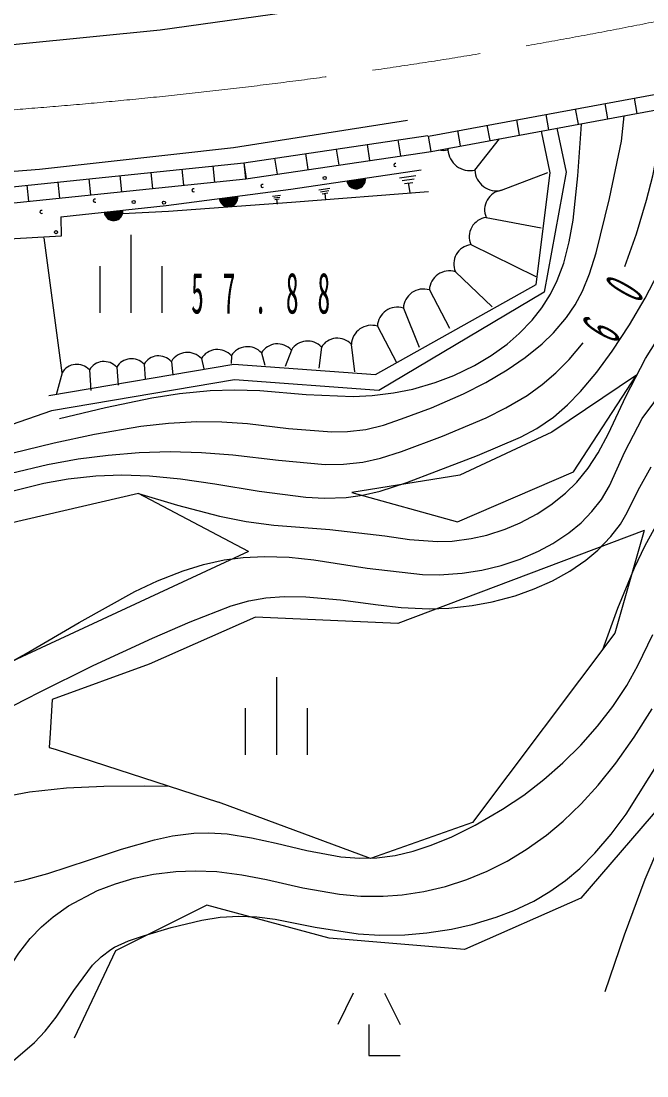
# Model space of a CAD drawing. Units: millimetres, scale not verified. Extents: x 40000 to 680000, y 20000 to 380000.
# Drawn here: x 477306 to 497399, y 258079 to 291979 of the extents above; entities that cross this region are included whole.
import ezdxf

# ---------------------------------------------------------------- set-up
doc = ezdxf.new("R2010")
doc.units = ezdxf.units.MM
doc.header["$LTSCALE"] = 1000
doc.linetypes.add('CHAIN', pattern=[18.5, 12, -1.5, 3.5, -1.5])
doc.layers.add('M-BGD', color=7, linetype='Continuous', lineweight=25)
doc.layers.add('M-BMK', color=2, linetype='CHAIN', lineweight=13)
doc.styles.add('ＭＳ ゴシック', font='')
doc.styles.get('ＭＳ ゴシック').set_extended_font_data('MS Gothic')

msp = doc.modelspace()

# ---------------------------------------------------------------- linework, layer by layer
at = {"layer": 'M-BGD'}
for p, q in [((490472, 287793), (499937, 289535)), ((496145, 288837), (496055, 289329)), ((497091, 289011), (497000, 289503)), ((494254, 288489), (494164, 288981)), ((495200, 288663), (495109, 289155)), ((492363, 288141), (492273, 288633)), ((493309, 288315), (493218, 288807)), ((489406, 288161), (489483, 287647)), ((490472, 287793), (490382, 288285)), ((491418, 287967), (491327, 288459)), ((491873, 287191), (492662, 288196)), ((487427, 287867), (487503, 287353)), ((488417, 288014), (488493, 287500)), ((491011, 287841), (491037, 287897)), ((485447, 287574), (485523, 287060)), ((486437, 287721), (486513, 287206)), ((482467, 287221), (482521, 286703)), ((483462, 287324), (483516, 286807)), ((484457, 287427), (484511, 286910)), ((484457, 287427), (484533, 286913)), ((478487, 286807), (478541, 286290)), ((479482, 286911), (479536, 286393)), ((480477, 287014), (480531, 286497)), ((481472, 287117), (481526, 286600)), ((489458, 286945), (489975, 287021)), ((489540, 286851), (489928, 286910)), ((489618, 286759), (489879, 286795)), ((492735, 286542), (494219, 287117)), ((477492, 286704), (477546, 286187)), ((486867, 286558), (487219, 286612)), ((486924, 286492), (487187, 286533)), ((486977, 286428), (487151, 286456)), ((489794, 286465), (489750, 286779)), ((485373, 286348), (485638, 286382)), ((485416, 286299), (485615, 286321)), ((485453, 286249), (485587, 286263)), ((485541, 286096), (485522, 286254)), ((487095, 286234), (487066, 286441)), ((492240, 285668), (494009, 285337)), ((480832, 285107), (480832, 282607)), ((478620, 280680), (478048, 285013)), ((491745, 284795), (493838, 283770)), ((479832, 284107), (479832, 282607)), ((481832, 282607), (481832, 284107)), ((491249, 283921), (492436, 282791)), ((490414, 283338), (491065, 282111)), ((489579, 282755), (490089, 281500)), ((488744, 282173), (489356, 281008)), ((485983, 281407), (485789, 280883)), ((486946, 281499), (486867, 280830)), ((487909, 281590), (488013, 280705)), ((482130, 281042), (482174, 280605)), ((483093, 281133), (483177, 280807)), ((484057, 281225), (484053, 280973)), ((485020, 281316), (485131, 280920)), ((479497, 280770), (479547, 280110)), ((480375, 280861), (480423, 280275)), ((481253, 280951), (481286, 280482)), ((478620, 280680), (478434, 279967)), ((484611, 274934), (477485, 271618)), ((495981, 271788), (496466, 273113)), ((485504, 270895), (485504, 268395)), ((484504, 269895), (484504, 268395)), ((486504, 268395), (486504, 269895)), ((478241, 269095), (478212, 268636)), ((478212, 268636), (478396, 268577)), ((478396, 268577), (483643, 266881)), ((480334, 262096), (479006, 259293)), ((487972, 260733), (487472, 259733)), ((488972, 260733), (489472, 259733))]:
    msp.add_line(p, q, dxfattribs=at)
for points in [[(489296, 292747), (481776, 291690), (474983, 291011), (468002, 290616), (461088, 290558), (453933, 290780), (446992, 291332), (440048, 292242), (432903, 293476), (425873, 294950), (419127, 296715), (413139, 298416), (406174, 300476), (403993, 301135)], [(490382, 288285), (499837, 290025), (505669, 291333), (508887, 292098), (518579, 295001), (530091, 298815)], [(489716, 288783), (484125, 287911), (477900, 287209), (471911, 286733), (465979, 286514), (460128, 286523), (454320, 286702), (448381, 287152), (442384, 287818), (436307, 288779), (429857, 289995), (422607, 291562), (417624, 292879), (411219, 294729), (408644, 295315), (406180, 295418), (403156, 295328)], [(420749, 291538), (422702, 291061), (426621, 290153), (430546, 289302), (436503, 288248), (440452, 287585), (444429, 287072), (448450, 286654), (452481, 286334), (458451, 286044), (464464, 286009), (468470, 286085), (472479, 286283), (476497, 286601), (484457, 287427), (490362, 288303)], [(420644, 291028), (422582, 290555), (426507, 289645), (430446, 288792), (436414, 287735), (440376, 287071), (444369, 286555), (448403, 286136), (452448, 285815), (458437, 285524), (464468, 285489), (468488, 285565), (472512, 285764), (476545, 286083), (484522, 286911), (490472, 287793)], [(477008, 278091), (478365, 278430), (479664, 278703), (481146, 278958), (482042, 279059), (482943, 279109), (483747, 279105), (484576, 279047), (485887, 278889), (487288, 278777), (487783, 278788), (488371, 278856), (488945, 278998), (489517, 279191), (490483, 279554), (491506, 279996), (492227, 280360), (492918, 280768), (493493, 281167), (494034, 281611), (494401, 281964), (494822, 282451), (495096, 282863), (495327, 283301), (495556, 283854), (495772, 284527), (496197, 286275), (496585, 288115), (496671, 288934)], [(496690, 284097), (497062, 285142), (497391, 286229), (497590, 287007), (497759, 287889), (497840, 288629), (497860, 289153)], [(494508, 288536), (494803, 287127), (494105, 283268), (488794, 280110), (484160, 280451), (478277, 279449), (475431, 278473)], [(478538, 279202), (480018, 279565), (481499, 279875), (482387, 280014), (483373, 280110), (484162, 280133), (484975, 280103), (486462, 279981), (487968, 279915), (488579, 279943), (489268, 280028), (489886, 280155), (490599, 280364), (491195, 280592), (491863, 280914), (492404, 281237), (492909, 281600), (493297, 281934), (493717, 282369), (494025, 282761), (494305, 283204), (494522, 283646), (494728, 284203), (494905, 284881), (495030, 285581), (495180, 287003), (495287, 288508), (495297, 288681)], [(478193, 279942), (484136, 280954), (488680, 280620), (493841, 283516), (494296, 287107), (494016, 288445)], [(478578, 285685), (481967, 286049), (485966, 286577), (490156, 287203)], [(490387, 286488), (485986, 286144), (482036, 285865), (480562, 285788)], [(478578, 285685), (478592, 285066), (474670, 284837), (474546, 285531)], [(496064, 260795), (496682, 262609), (497347, 264398), (497811, 265503), (498325, 266583), (498798, 267458), (499296, 268274), (502089, 272311), (502558, 273078), (503031, 273958), (503814, 275693), (504651, 277396), (505155, 278190), (505793, 279087), (506429, 279987), (506977, 280855), (507512, 281814), (508048, 282888), (509010, 285037)], [(476969, 276863), (478040, 277125), (478822, 277267), (479706, 277367), (480544, 277396), (481433, 277369), (482425, 277273), (483521, 277112), (484947, 276872), (486451, 276676), (487048, 276648), (487740, 276670), (488263, 276738), (488838, 276870), (489693, 277146), (490640, 277512), (491955, 278015), (493343, 278603), (493865, 278887), (494404, 279252), (494854, 279642), (495271, 280071), (495789, 280691), (496289, 281370), (496843, 282213), (497348, 283078), (497757, 283879)], [(481076, 276799), (482325, 276418), (483679, 276063), (484532, 275897), (485421, 275782), (487216, 275635), (488981, 275432), (489775, 275320), (490671, 275254), (491151, 275269), (491758, 275348), (492261, 275462), (492853, 275653), (493332, 275855), (493881, 276147), (494312, 276429), (494791, 276811), (495151, 277164), (495516, 277610), (495840, 278108), (496171, 278723), (496726, 279911), (497356, 281131), (498259, 282586)], [(475835, 277124), (476992, 277455), (478158, 277732), (479137, 277910), (480106, 278033), (481098, 278116), (482097, 278144), (483100, 278119), (484108, 278042), (485567, 277863), (487068, 277732), (487662, 277739), (488274, 277805), (488851, 277934), (489519, 278145), (490838, 278644), (492238, 279231), (492866, 279545), (493552, 279951), (494038, 280296), (494480, 280672), (494903, 281099), (495354, 281637)], [(477473, 271658), (479169, 272656), (480959, 273648), (481684, 273989), (482509, 274314), (483160, 274515), (483821, 274661), (484440, 274740), (485121, 274774), (485910, 274746), (486709, 274665), (488420, 274402), (490189, 274190), (490732, 274185), (491465, 274237), (492097, 274337), (492722, 274488), (493332, 274690), (493916, 274942), (494377, 275190), (494893, 275534), (495284, 275858), (495634, 276216), (495938, 276608), (496196, 277039), (496692, 278136), (497246, 279212), (498371, 280713)], [(497063, 280600), (494349, 278769), (491390, 277382), (487923, 276834)], [(487923, 276834), (491321, 275889), (495039, 277490), (497063, 280600)], [(477853, 270389), (479624, 271264), (481526, 272144), (482734, 272676), (484046, 273188), (484620, 273345), (485164, 273439), (485755, 273484), (486453, 273478), (487559, 273382), (488768, 273222), (489509, 273132), (490409, 273087), (491043, 273111), (491791, 273195), (492432, 273315), (493168, 273512), (493781, 273730), (494368, 273992), (494922, 274299), (495436, 274651), (495827, 274978), (496245, 275413), (496547, 275809), (496771, 276182), (497118, 276904), (497538, 277658)], [(496466, 273113), (496999, 274410), (497344, 275128), (497755, 275864), (498302, 276696), (498895, 277504)], [(484611, 274934), (481076, 276799), (476266, 275686)], [(497311, 275608), (489401, 272623), (484833, 272820), (481414, 271307), (478308, 270178), (478241, 269095)], [(497311, 275608), (496371, 272307), (491798, 266220), (488529, 265071), (483643, 266881)], [(479465, 265009), (480527, 265367), (481588, 265669), (482169, 265790), (482849, 265876), (483337, 265894), (483921, 265858), (484706, 265735), (485494, 265560), (486482, 265324), (487572, 265123), (488167, 265073), (488725, 265084), (489314, 265164), (489897, 265302), (490473, 265491), (491132, 265765), (491881, 266142), (492767, 266650), (493445, 267106), (494091, 267603), (494703, 268138), (495278, 268710), (495813, 269317), (496304, 269956), (496750, 270625), (497113, 271265), (497592, 272265)], [(452058, 265003), (456892, 265564), (458981, 265819), (461159, 266140), (462633, 266408), (464071, 266724), (465519, 267104), (466956, 267535), (468854, 268171), (470832, 268890), (472933, 269646), (475169, 270507), (476087, 270921), (476945, 271362), (477473, 271658)], [(477485, 271618), (476308, 271071), (471425, 269621), (463778, 268169)], [(480303, 262212), (480751, 262422), (481232, 262586), (482125, 262853), (483109, 263087), (483701, 263176), (484294, 263213), (484873, 263188), (485464, 263111), (486743, 262860), (488126, 262647), (488828, 262606), (489631, 262617), (490333, 262675), (491129, 262799), (491788, 262946), (492564, 263177), (493130, 263396), (493766, 263700), (494284, 264004), (494790, 264363), (495243, 264749), (495733, 265240), (496251, 265848), (496733, 266493), (499344, 270656)], [(456755, 263618), (461596, 264379), (463265, 264701), (464875, 265062), (466330, 265439), (467868, 265893), (469199, 266338), (470605, 266865), (471888, 267401), (473159, 267988), (477523, 270219), (477853, 270388)], [(479757, 264034), (480338, 264256), (480938, 264431), (481553, 264558), (482278, 264647), (482899, 264672), (483593, 264643), (484393, 264539), (485180, 264386), (486350, 264128), (487526, 263920), (488216, 263858), (488927, 263852), (489537, 263897), (490242, 264005), (490937, 264170), (491617, 264389), (492275, 264661), (492908, 264981), (493523, 265351), (494174, 265812), (494710, 266261), (495288, 266819), (495831, 267418), (496402, 268133), (496992, 268966), (497571, 269880)], [(498533, 267568), (495279, 263790), (491544, 262142), (487199, 262504), (483265, 263561), (480337, 262098)], [(473337, 266055), (474480, 266446), (475729, 266816), (476601, 267027), (477579, 267206), (478767, 267338)], [(478767, 267338), (479965, 267393), (481270, 267401), (482061, 267393)], [(471259, 263566), (472129, 263801), (472913, 263954), (473805, 264042), (474806, 264086), (475708, 264127), (476692, 264231), (477383, 264368), (478166, 264580), (479465, 265009)], [(476230, 260392), (476684, 261184), (477232, 262026), (477602, 262493), (477959, 262869), (478336, 263195), (478828, 263544), (479757, 264034)], [(476417, 258079), (477054, 258566), (477734, 259156), (478079, 259520), (478431, 259970), (479001, 260828), (479602, 261634), (479878, 261909), (480183, 262140), (480303, 262213)], [(488472, 259733), (488472, 258733), (489472, 258733)]]:
    msp.add_lwpolyline(points, dxfattribs=at)
for centre in [(487053, 286937), (480923, 286167), (481894, 286145), (478426, 285196)]:
    msp.add_circle(centre, 50, dxfattribs=at)
for centre, radius, start, end in [((490855, 288531), 708, 258.4628, 282.7215), ((491717, 287882), 708, 183.3096, 282.7215), ((489324, 287353), 50, 67.692, 306.4985), ((492579, 287232), 708, 183.3096, 282.7215), ((488061, 286890), 300, 188.4995, 8.4995), ((488061, 286890), 275, 188.4995, 8.4995), ((488061, 286890), 250, 188.4995, 8.4995), ((488061, 286890), 225, 188.4995, 8.4995), ((488061, 286890), 200, 188.4995, 8.4995), ((488061, 286890), 175, 188.4995, 8.4995), ((488061, 286890), 150, 188.4995, 8.4995), ((488061, 286890), 125, 188.4995, 8.4995), ((488061, 286890), 100, 188.4995, 8.4995), ((488061, 286890), 75, 188.4995, 8.4995), ((488061, 286890), 50, 188.4995, 8.4995), ((488061, 286890), 25, 188.4995, 8.4995), ((482840, 286542), 50, 67.692, 306.4985), ((485057, 286681), 50, 67.692, 306.4985), ((492817, 285918), 629, 97.5114, 203.3854), ((479672, 286205), 50, 67.692, 306.4985), ((483967, 286313), 300, 187.5187, 7.5187), ((483967, 286313), 275, 187.5187, 7.5187), ((483967, 286313), 250, 187.5187, 7.5187), ((483967, 286313), 225, 187.5187, 7.5187), ((483967, 286313), 200, 187.5187, 7.5187), ((483967, 286313), 175, 187.5187, 7.5187), ((483967, 286313), 150, 187.5187, 7.5187), ((483967, 286313), 125, 187.5187, 7.5187), ((483967, 286313), 100, 187.5187, 7.5187), ((483967, 286313), 75, 187.5187, 7.5187), ((483967, 286313), 50, 187.5187, 7.5187), ((483967, 286313), 25, 187.5187, 7.5187), ((477958, 285849), 50, 67.692, 306.4985), ((480273, 285867), 300, 186.126, 6.126), ((480273, 285867), 275, 186.126, 6.126), ((480273, 285867), 250, 186.126, 6.126), ((480273, 285867), 225, 186.126, 6.126), ((480273, 285867), 200, 186.126, 6.126), ((480273, 285867), 175, 186.126, 6.126), ((480273, 285867), 150, 186.126, 6.126), ((480273, 285867), 125, 186.126, 6.126), ((480273, 285867), 100, 186.126, 6.126), ((480273, 285867), 75, 186.126, 6.126), ((480273, 285867), 50, 186.126, 6.126), ((480273, 285867), 25, 186.126, 6.126), ((492322, 285044), 629, 97.5114, 203.3854), ((491827, 284171), 629, 97.5114, 203.3854), ((491057, 283307), 643, 72.6083, 177.2192), ((490222, 282724), 643, 72.6083, 177.2192), ((489387, 282141), 643, 72.6083, 177.2192), ((488552, 281559), 643, 72.6083, 177.2192), ((487462, 281183), 605, 42.2866, 148.5468), ((483609, 280818), 605, 42.2866, 148.5468), ((484572, 280909), 605, 42.2866, 148.5468), ((485536, 281000), 605, 42.2866, 148.5468), ((486499, 281092), 605, 42.2866, 148.5468), ((479970, 280486), 551, 42.7618, 149.022), ((480848, 280577), 551, 42.7618, 149.022), ((481725, 280668), 551, 42.7618, 149.022), ((482646, 280726), 605, 42.2866, 148.5468), ((479093, 280396), 551, 42.7618, 149.022)]:
    msp.add_arc(centre, radius, start, end, dxfattribs=at)
at = {"layer": 'M-BMK'}
msp.add_arc((464259, 458647), 170000, 261.20737, 294.34547, dxfattribs=at)

# ---------------------------------------------------------------- texts
at = {"layer": 'M-BGD', "insert": (482767, 282559), "char_height": 1320, "attachment_point": 7, "style": 'ＭＳ ゴシック'}
msp.add_mtext('\\T2.51;\\W0.45;57.88', dxfattribs=at)
at = {"layer": 'M-BGD', "insert": (496398, 281560), "char_height": 1320, "attachment_point": 7, "rotation": 60, "style": 'ＭＳ ゴシック'}
msp.add_mtext('\\T3.75;\\W0.45;60', dxfattribs=at)

doc.saveas('drawing.dxf')
